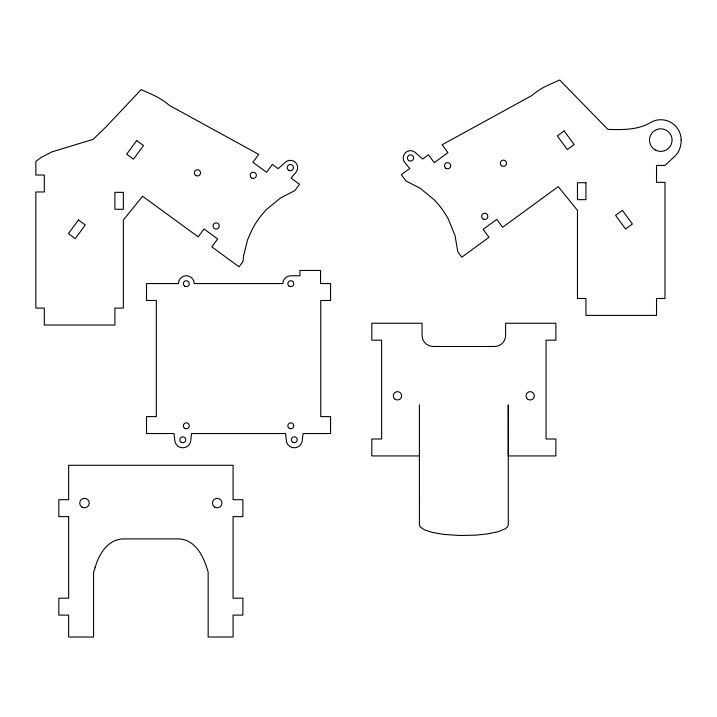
<?xml version="1.0" encoding="UTF-8"?>
<svg xmlns="http://www.w3.org/2000/svg" width="717" height="717" viewBox="0 0 717 717"><rect width="100%" height="100%" fill="white"/><g stroke="black" fill="none" stroke-linecap="round" stroke-linejoin="round"><path stroke-width="1.08" d="M419.4 404.827L419.418 524.952L420.162 526.878L424.383 529.818L432.432 532.444L443.438 534.362L459.848 535.5L476.061 535.133L488.152 533.815L498.324 531.629L505.144 528.85L507.519 526.878L508.263 524.952L508.263 404.827L508.281 455.931L555.872 455.931L555.872 439.001L546.058 439.001L546.058 340.181L555.872 340.181L555.872 323.25L505.628 323.25L505.628 335.386A11.105 11.105 0 0 1 494.524 346.49L433.167 346.49A11.105 11.105 0 0 1 422.062 335.386L422.062 323.25L371.818 323.25L371.818 340.181L381.623 340.181L381.623 439.001L371.818 439.001L371.818 455.931L419.4 455.931M681.15 139.842C681.204 145.91 679.349 152.452 674.554 156.476L664.991 165.43L656.521 165.43L656.521 182.351L664.991 182.351L664.991 298.487L656.521 298.487L656.521 315.408L585.941 315.408L585.941 298.487L577.472 298.487L577.472 210.386L558.229 186.635L502.626 227.262L496.827 219.348L483.177 229.359L488.976 237.273L461.775 257.215L457.796 251.775L455.08 235.768L448.457 219.357A86.13 86.13 0 0 0 434.045 199.667L420.395 188.401L405.956 180.98L401.35 174.688L409.819 168.477L404.935 162.741A7.313 7.313 0 0 1 405.392 152.766A7.313 7.313 0 0 1 415.376 152.542L422.663 159.049L428.497 154.773L434.269 162.66L447.919 152.649L442.138 144.762L531.485 95.746A69.603 69.603 0 0 1 548.218 85.126L559.663 79.981L607.344 128.845A5.27 5.27 0 0 0 608.294 129.401C623.046 129.84 639.098 130.037 651.977 121.72A20.372 20.372 0 0 1 681.15 139.842M243.529 256.184L243.045 261.391L239.066 266.823L211.865 246.881L217.663 238.976L204.013 228.965L198.215 236.879L142.602 196.252L123.36 219.994L123.36 308.095L114.899 308.095L114.899 325.025L44.311 325.025L44.311 308.095L35.85 308.095L35.85 191.968L44.311 191.968L44.311 175.047L35.85 175.047L35.85 161.415L41.254 157.346L51.687 151.977L93.138 139.34L105.928 126.981L141.177 89.598L152.613 94.743A69.603 69.603 0 0 1 169.346 105.363L258.703 154.379L252.913 162.266L266.563 172.268L272.343 164.39L278.169 168.665L285.465 162.159A7.313 7.313 0 0 1 295.44 162.383A7.313 7.313 0 0 1 295.906 172.349L291.021 178.085L299.491 184.305L294.884 190.597L280.437 198.017L266.796 209.283A86.13 86.13 0 0 0 252.375 228.974L247.526 239.881L243.529 256.184M191.529 433.534L190.839 439.754A8.057 8.057 0 0 1 182.781 447.811A8.057 8.057 0 0 1 174.724 439.754L174.034 433.534L146.51 433.534L146.51 416.613L156.324 416.613L156.324 300.486L146.51 300.486L146.51 283.556L178.372 283.556A7.932 7.932 0 0 1 186.295 275.767A7.932 7.932 0 0 1 194.226 283.556L282.848 283.556A7.932 7.932 0 0 1 290.779 275.767L299.921 275.767L299.921 270.461L320.544 270.461L320.544 283.556L330.564 283.556L330.564 300.486L320.759 300.486L320.759 416.613L330.564 416.613L330.564 433.534L303.04 433.534L302.35 439.754A8.057 8.057 0 0 1 294.293 447.811A8.057 8.057 0 0 1 286.235 439.754L285.545 433.534L191.529 433.534M95.092 567.676L93.569 572.256L93.569 637.019L68.644 637.019L68.644 615.105L58.83 615.105L58.83 598.184L68.644 598.184L68.644 516.616L58.83 516.616L58.83 499.695L68.644 499.695L68.644 465.288L233.079 465.288L233.079 499.695L242.884 499.695L242.884 516.616L233.079 516.616L233.079 598.184L242.884 598.184L242.884 615.105L233.079 615.105L233.079 637.019L208.154 637.019L208.154 572.256C204.103 557.172 195.436 538.449 177.072 538.906L124.641 538.906C108.446 538.386 98.856 553.856 95.092 567.676M78.44 219.976L68.429 233.625L75.258 238.627L85.26 224.977L78.44 219.976M136.669 140.55L126.667 154.2L133.487 159.201L143.499 145.551L136.669 140.55M564.171 130.933L557.342 135.934L567.353 149.584L574.174 144.583L564.171 130.933M622.401 210.359L615.571 215.369L625.582 229.019L632.403 224.009L622.401 210.359M585.941 182.727L577.472 182.727L577.472 199.658L585.941 199.658L585.941 182.727M123.36 192.344L114.899 192.344L114.899 209.265L123.36 209.265L123.36 192.344M528.124 399.432A4.168 4.168 0 0 0 534.371 395.82A4.168 4.168 0 0 0 528.124 392.217A4.168 4.168 0 0 0 528.124 399.432M395.076 399.226A4.168 4.168 0 0 0 401.619 396.196A4.168 4.168 0 0 0 395.721 392.047A4.168 4.168 0 0 0 395.076 399.226M408.708 160.545A3.119 3.119 0 0 0 413.61 158.278A3.119 3.119 0 0 0 409.192 155.168A3.119 3.119 0 0 0 408.708 160.545M655.105 149.862A11.302 11.302 0 0 0 672.071 140.12A11.302 11.302 0 0 0 655.15 130.297A11.302 11.302 0 0 0 655.105 149.862M501.73 165.86A3.119 3.119 0 0 0 506.534 163.395A3.119 3.119 0 0 0 501.999 160.465A3.119 3.119 0 0 0 501.73 165.86M445.893 168.325A3.119 3.119 0 0 0 450.697 165.86A3.119 3.119 0 0 0 446.162 162.938A3.119 3.119 0 0 0 445.893 168.325M483.016 218.954A3.119 3.119 0 0 0 487.811 216.489A3.119 3.119 0 0 0 483.276 213.567A3.119 3.119 0 0 0 483.016 218.954M184.816 428.363A2.958 2.958 0 0 0 189.261 425.799A2.958 2.958 0 0 0 184.816 423.227A2.958 2.958 0 0 0 184.816 428.363M289.301 428.363A2.958 2.958 0 0 0 293.737 425.799A2.958 2.958 0 0 0 289.301 423.227A2.958 2.958 0 0 0 289.301 428.363M184.592 286.11A2.958 2.958 0 0 0 189.243 283.959A2.958 2.958 0 0 0 185.049 281.001A2.958 2.958 0 0 0 184.592 286.11M289.076 286.11A2.958 2.958 0 0 0 293.728 283.959A2.958 2.958 0 0 0 289.534 281.001A2.958 2.958 0 0 0 289.076 286.11M181.078 442.174A2.958 2.958 0 0 0 185.73 440.014A2.958 2.958 0 0 0 181.535 437.065A2.958 2.958 0 0 0 181.078 442.174M292.814 442.317A2.958 2.958 0 0 0 297.259 439.754A2.958 2.958 0 0 0 292.814 437.191A2.958 2.958 0 0 0 292.814 442.317M214.437 228.562A3.119 3.119 0 0 0 219.25 226.115A3.119 3.119 0 0 0 214.724 223.175A3.119 3.119 0 0 0 214.437 228.562M251.55 177.933A3.119 3.119 0 0 0 256.363 175.486A3.119 3.119 0 0 0 251.846 172.546A3.119 3.119 0 0 0 251.55 177.933M195.723 175.468A3.119 3.119 0 0 0 200.536 173.021A3.119 3.119 0 0 0 196.01 170.072A3.119 3.119 0 0 0 195.723 175.468M288.772 170.305A3.119 3.119 0 0 0 293.45 167.608A3.119 3.119 0 0 0 288.772 164.91A3.119 3.119 0 0 0 288.772 170.305M214.607 507.027A4.75 4.75 0 0 0 221.965 503.343A4.75 4.75 0 0 0 215.1 498.808A4.75 4.75 0 0 0 214.607 507.027M81.872 507.027A4.75 4.75 0 0 0 89.231 503.343A4.75 4.75 0 0 0 82.365 498.808A4.75 4.75 0 0 0 81.872 507.027"/></g></svg>
